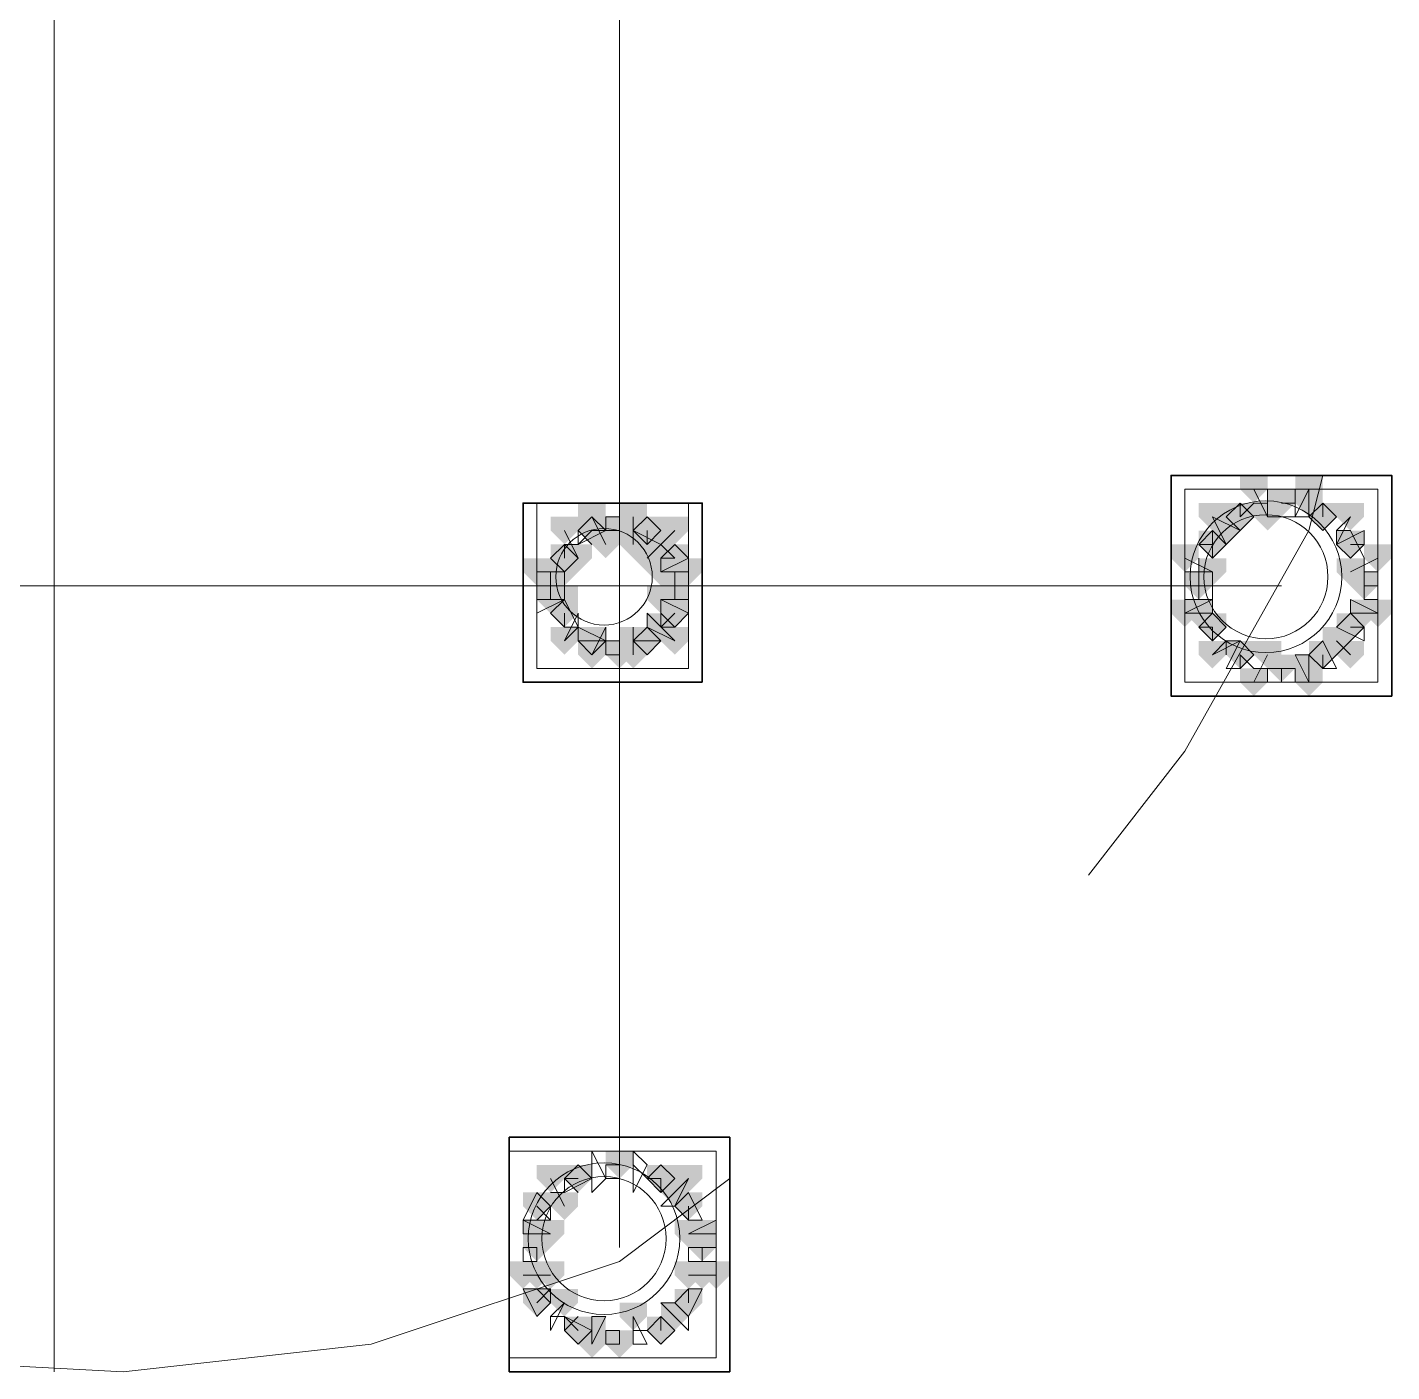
# Model space of a CAD drawing. Header units: millimetres. Extents: x 2315 to 4619, y 1334 to 1897.
# Drawn here: x 3681.92 to 3687.97, y 1535.71 to 1541.67 of the extents above; entities that cross this region are included whole.
import ezdxf

# ---------------------------------------------------------------- set-up
doc = ezdxf.new("R2010")
doc.units = ezdxf.units.MM
for name, color, linetype, true_color in [('PDF_10', 7, 'Continuous', 0x00b85c), ('PDF_AXIS', 7, 'Continuous', 0x00b85c), ('PDF_柱构件', 7, 'Continuous', 0x00b85c), ('PDF_转运站初步方案', 7, 'Continuous', 0x00b85c)]:
    doc.layers.add(name, color=color, linetype=linetype, true_color=true_color)
doc.layers.add('PDF_中心线层', color=1, linetype='Continuous')
doc.layers.add('PDF_粗实线层', color=7, linetype='Continuous')

msp = doc.modelspace()

# ---------------------------------------------------------------- hatches: boundary and pattern name
at = {"layer": 'PDF_10', "transparency": 33554559}
for points in [[(3687.477, 1539.6195), (3687.4159, 1539.6195), (3687.4159, 1539.5584), (3687.477, 1539.4974), (3687.5381, 1539.5584), (3687.5381, 1539.6195)], [(3687.477, 1539.6195), (3687.4159, 1539.6195), (3687.4159, 1539.5584), (3687.477, 1539.4974), (3687.5381, 1539.5584), (3687.5381, 1539.6195)], [(3687.477, 1539.6195), (3687.4159, 1539.6195), (3687.4159, 1539.5584), (3687.477, 1539.4974), (3687.5381, 1539.5584), (3687.5381, 1539.6195)], [(3687.2937, 1539.5584), (3687.2327, 1539.5584), (3687.2327, 1539.4974), (3687.2937, 1539.4363), (3687.3548, 1539.4974), (3687.3548, 1539.5584)], [(3687.2937, 1539.5584), (3687.2327, 1539.5584), (3687.2327, 1539.4974), (3687.2937, 1539.4363), (3687.3548, 1539.4974), (3687.3548, 1539.5584)], [(3687.6602, 1539.5584), (3687.5991, 1539.5584), (3687.5991, 1539.4974), (3687.6602, 1539.4363), (3687.7213, 1539.4974), (3687.7213, 1539.5584)], [(3687.6602, 1539.5584), (3687.5991, 1539.5584), (3687.5991, 1539.4974), (3687.6602, 1539.4363), (3687.7213, 1539.4974), (3687.7213, 1539.5584)], [(3684.4229, 1539.4974), (3684.3618, 1539.4974), (3684.3618, 1539.4363), (3684.4229, 1539.3752), (3684.484, 1539.4363), (3684.484, 1539.4974)], [(3684.4229, 1539.4974), (3684.3618, 1539.4974), (3684.3618, 1539.4363), (3684.4229, 1539.3752), (3684.484, 1539.4363), (3684.484, 1539.4974)], [(3684.5451, 1539.4974), (3684.484, 1539.4974), (3684.484, 1539.4363), (3684.5451, 1539.3752), (3684.6062, 1539.4363), (3684.6062, 1539.4974)], [(3684.5451, 1539.4974), (3684.484, 1539.4974), (3684.484, 1539.4363), (3684.5451, 1539.3752), (3684.6062, 1539.4363), (3684.6062, 1539.4974)], [(3684.6672, 1539.4974), (3684.6062, 1539.4974), (3684.6062, 1539.4363), (3684.6672, 1539.3752), (3684.7283, 1539.4363), (3684.7283, 1539.4974)], [(3684.6672, 1539.4974), (3684.6062, 1539.4974), (3684.6062, 1539.4363), (3684.6672, 1539.3752), (3684.7283, 1539.4363), (3684.7283, 1539.4974)], [(3687.1716, 1539.4363), (3687.1105, 1539.4363), (3687.1105, 1539.3752), (3687.1716, 1539.3141), (3687.2327, 1539.3752), (3687.2327, 1539.4363)], [(3687.1716, 1539.4363), (3687.1105, 1539.4363), (3687.1105, 1539.3752), (3687.1716, 1539.3141), (3687.2327, 1539.3752), (3687.2327, 1539.4363)], [(3687.7824, 1539.4363), (3687.7213, 1539.4363), (3687.7213, 1539.3752), (3687.7824, 1539.3141), (3687.8435, 1539.3752), (3687.8435, 1539.4363)], [(3687.7824, 1539.4363), (3687.7213, 1539.4363), (3687.7213, 1539.3752), (3687.7824, 1539.3141), (3687.8435, 1539.3752), (3687.8435, 1539.4363)], [(3684.3008, 1539.3752), (3684.2397, 1539.3752), (3684.2397, 1539.3141), (3684.3008, 1539.253), (3684.3618, 1539.3141), (3684.3618, 1539.3752)], [(3684.3008, 1539.3752), (3684.2397, 1539.3752), (3684.2397, 1539.3141), (3684.3008, 1539.253), (3684.3618, 1539.3141), (3684.3618, 1539.3752)], [(3684.3008, 1539.3752), (3684.2397, 1539.3752), (3684.2397, 1539.3141), (3684.3008, 1539.253), (3684.3618, 1539.3141), (3684.3618, 1539.3752)], [(3684.7894, 1539.3752), (3684.7283, 1539.3752), (3684.7283, 1539.3141), (3684.7894, 1539.253), (3684.8505, 1539.3141), (3684.8505, 1539.3752)], [(3684.7894, 1539.3752), (3684.7283, 1539.3752), (3684.7283, 1539.3141), (3684.7894, 1539.253), (3684.8505, 1539.3141), (3684.8505, 1539.3752)], [(3684.2397, 1539.253), (3684.1786, 1539.253), (3684.1786, 1539.192), (3684.2397, 1539.1309), (3684.3008, 1539.192), (3684.3008, 1539.253)], [(3684.2397, 1539.253), (3684.1786, 1539.253), (3684.1786, 1539.192), (3684.2397, 1539.1309), (3684.3008, 1539.192), (3684.3008, 1539.253)], [(3684.7894, 1539.253), (3684.7283, 1539.253), (3684.7283, 1539.192), (3684.7894, 1539.1309), (3684.8505, 1539.192), (3684.8505, 1539.253)], [(3684.7894, 1539.253), (3684.7283, 1539.253), (3684.7283, 1539.192), (3684.7894, 1539.1309), (3684.8505, 1539.192), (3684.8505, 1539.253)], [(3687.1105, 1539.253), (3687.0494, 1539.253), (3687.0494, 1539.192), (3687.1105, 1539.1309), (3687.1716, 1539.192), (3687.1716, 1539.253)], [(3687.1105, 1539.253), (3687.0494, 1539.253), (3687.0494, 1539.192), (3687.1105, 1539.1309), (3687.1716, 1539.192), (3687.1716, 1539.253)], [(3687.1105, 1539.253), (3687.0494, 1539.253), (3687.0494, 1539.192), (3687.1105, 1539.1309), (3687.1716, 1539.192), (3687.1716, 1539.253)], [(3687.8435, 1539.253), (3687.7824, 1539.253), (3687.7824, 1539.192), (3687.8435, 1539.1309), (3687.9045, 1539.192), (3687.9045, 1539.253)], [(3687.8435, 1539.253), (3687.7824, 1539.253), (3687.7824, 1539.192), (3687.8435, 1539.1309), (3687.9045, 1539.192), (3687.9045, 1539.253)], [(3684.3008, 1539.1309), (3684.2397, 1539.1309), (3684.2397, 1539.0698), (3684.3008, 1539.0087), (3684.3618, 1539.0698), (3684.3618, 1539.1309)], [(3684.3008, 1539.1309), (3684.2397, 1539.1309), (3684.2397, 1539.0698), (3684.3008, 1539.0087), (3684.3618, 1539.0698), (3684.3618, 1539.1309)], [(3684.7894, 1539.1309), (3684.7283, 1539.1309), (3684.7283, 1539.0698), (3684.7894, 1539.0087), (3684.8505, 1539.0698), (3684.8505, 1539.1309)], [(3684.7894, 1539.1309), (3684.7283, 1539.1309), (3684.7283, 1539.0698), (3684.7894, 1539.0087), (3684.8505, 1539.0698), (3684.8505, 1539.1309)], [(3687.1716, 1539.0698), (3687.1105, 1539.0698), (3687.1105, 1539.0087), (3687.1716, 1538.9476), (3687.2327, 1539.0087), (3687.2327, 1539.0698)], [(3687.1716, 1539.0698), (3687.1105, 1539.0698), (3687.1105, 1539.0087), (3687.1716, 1538.9476), (3687.2327, 1539.0087), (3687.2327, 1539.0698)], [(3687.7824, 1539.0698), (3687.7213, 1539.0698), (3687.7213, 1539.0087), (3687.7824, 1538.9476), (3687.8435, 1539.0087), (3687.8435, 1539.0698)], [(3687.7824, 1539.0698), (3687.7213, 1539.0698), (3687.7213, 1539.0087), (3687.7824, 1538.9476), (3687.8435, 1539.0087), (3687.8435, 1539.0698)], [(3684.4229, 1539.0087), (3684.3618, 1539.0087), (3684.3618, 1538.9476), (3684.4229, 1538.8866), (3684.484, 1538.9476), (3684.484, 1539.0087)], [(3684.4229, 1539.0087), (3684.3618, 1539.0087), (3684.3618, 1538.9476), (3684.4229, 1538.8866), (3684.484, 1538.9476), (3684.484, 1539.0087)], [(3684.6672, 1539.0087), (3684.6062, 1539.0087), (3684.6062, 1538.9476), (3684.6672, 1538.8866), (3684.7283, 1538.9476), (3684.7283, 1539.0087)], [(3684.6672, 1539.0087), (3684.6062, 1539.0087), (3684.6062, 1538.9476), (3684.6672, 1538.8866), (3684.7283, 1538.9476), (3684.7283, 1539.0087)], [(3684.6672, 1539.0087), (3684.6062, 1539.0087), (3684.6062, 1538.9476), (3684.6672, 1538.8866), (3684.7283, 1538.9476), (3684.7283, 1539.0087)], [(3684.5451, 1538.9476), (3684.484, 1538.9476), (3684.484, 1538.8866), (3684.5451, 1538.8255), (3684.6062, 1538.8866), (3684.6062, 1538.9476)], [(3684.5451, 1538.9476), (3684.484, 1538.9476), (3684.484, 1538.8866), (3684.5451, 1538.8255), (3684.6062, 1538.8866), (3684.6062, 1538.9476)], [(3687.2937, 1538.9476), (3687.2327, 1538.9476), (3687.2327, 1538.8866), (3687.2937, 1538.8255), (3687.3548, 1538.8866), (3687.3548, 1538.9476)], [(3687.2937, 1538.9476), (3687.2327, 1538.9476), (3687.2327, 1538.8866), (3687.2937, 1538.8255), (3687.3548, 1538.8866), (3687.3548, 1538.9476)], [(3687.6602, 1538.9476), (3687.5991, 1538.9476), (3687.5991, 1538.8866), (3687.6602, 1538.8255), (3687.7213, 1538.8866), (3687.7213, 1538.9476)], [(3687.6602, 1538.9476), (3687.5991, 1538.9476), (3687.5991, 1538.8866), (3687.6602, 1538.8255), (3687.7213, 1538.8866), (3687.7213, 1538.9476)], [(3687.477, 1538.8866), (3687.4159, 1538.8866), (3687.4159, 1538.8255), (3687.477, 1538.7644), (3687.5381, 1538.8255), (3687.5381, 1538.8866)], [(3687.477, 1538.8866), (3687.4159, 1538.8866), (3687.4159, 1538.8255), (3687.477, 1538.7644), (3687.5381, 1538.8255), (3687.5381, 1538.8866)], [(3684.5451, 1536.6876), (3684.484, 1536.6876), (3684.484, 1536.6265), (3684.5451, 1536.5655), (3684.6062, 1536.6265), (3684.6062, 1536.6876)], [(3684.5451, 1536.6876), (3684.484, 1536.6876), (3684.484, 1536.6265), (3684.5451, 1536.5655), (3684.6062, 1536.6265), (3684.6062, 1536.6876)], [(3684.3618, 1536.6265), (3684.3008, 1536.6265), (3684.3008, 1536.5655), (3684.3618, 1536.5044), (3684.4229, 1536.5655), (3684.4229, 1536.6265)], [(3684.3618, 1536.6265), (3684.3008, 1536.6265), (3684.3008, 1536.5655), (3684.3618, 1536.5044), (3684.4229, 1536.5655), (3684.4229, 1536.6265)], [(3684.7283, 1536.6265), (3684.6672, 1536.6265), (3684.6672, 1536.5655), (3684.7283, 1536.5044), (3684.7894, 1536.5655), (3684.7894, 1536.6265)], [(3684.7283, 1536.6265), (3684.6672, 1536.6265), (3684.6672, 1536.5655), (3684.7283, 1536.5044), (3684.7894, 1536.5655), (3684.7894, 1536.6265)], [(3684.1786, 1536.5044), (3684.1175, 1536.5044), (3684.1175, 1536.4433), (3684.1786, 1536.3822), (3684.2397, 1536.4433), (3684.2397, 1536.5044)], [(3684.1786, 1536.5044), (3684.1175, 1536.5044), (3684.1175, 1536.4433), (3684.1786, 1536.3822), (3684.2397, 1536.4433), (3684.2397, 1536.5044)], [(3684.8505, 1536.5044), (3684.7894, 1536.5044), (3684.7894, 1536.4433), (3684.8505, 1536.3822), (3684.9116, 1536.4433), (3684.9116, 1536.5044)], [(3684.8505, 1536.5044), (3684.7894, 1536.5044), (3684.7894, 1536.4433), (3684.8505, 1536.3822), (3684.9116, 1536.4433), (3684.9116, 1536.5044)], [(3684.1786, 1536.3211), (3684.1175, 1536.3211), (3684.1175, 1536.2601), (3684.1786, 1536.199), (3684.2397, 1536.2601), (3684.2397, 1536.3211)], [(3684.1786, 1536.3211), (3684.1175, 1536.3211), (3684.1175, 1536.2601), (3684.1786, 1536.199), (3684.2397, 1536.2601), (3684.2397, 1536.3211)], [(3684.9116, 1536.3211), (3684.8505, 1536.3211), (3684.8505, 1536.2601), (3684.9116, 1536.199), (3684.9727, 1536.2601), (3684.9727, 1536.3211)], [(3684.9116, 1536.3211), (3684.8505, 1536.3211), (3684.8505, 1536.2601), (3684.9116, 1536.199), (3684.9727, 1536.2601), (3684.9727, 1536.3211)], [(3684.1786, 1536.0768), (3684.1175, 1536.0768), (3684.1175, 1536.0157), (3684.1786, 1535.9547), (3684.2397, 1536.0157), (3684.2397, 1536.0768)], [(3684.1786, 1536.0768), (3684.1175, 1536.0768), (3684.1175, 1536.0157), (3684.1786, 1535.9547), (3684.2397, 1536.0157), (3684.2397, 1536.0768)], [(3684.8505, 1536.0768), (3684.7894, 1536.0768), (3684.7894, 1536.0157), (3684.8505, 1535.9547), (3684.9116, 1536.0157), (3684.9116, 1536.0768)], [(3684.8505, 1536.0768), (3684.7894, 1536.0768), (3684.7894, 1536.0157), (3684.8505, 1535.9547), (3684.9116, 1536.0157), (3684.9116, 1536.0768)], [(3684.3618, 1535.9547), (3684.3008, 1535.9547), (3684.3008, 1535.8936), (3684.3618, 1535.8325), (3684.4229, 1535.8936), (3684.4229, 1535.9547)], [(3684.3618, 1535.9547), (3684.3008, 1535.9547), (3684.3008, 1535.8936), (3684.3618, 1535.8325), (3684.4229, 1535.8936), (3684.4229, 1535.9547)], [(3684.7283, 1535.9547), (3684.6672, 1535.9547), (3684.6672, 1535.8936), (3684.7283, 1535.8325), (3684.7894, 1535.8936), (3684.7894, 1535.9547)], [(3684.7283, 1535.9547), (3684.6672, 1535.9547), (3684.6672, 1535.8936), (3684.7283, 1535.8325), (3684.7894, 1535.8936), (3684.7894, 1535.9547)], [(3684.5451, 1535.8936), (3684.484, 1535.8936), (3684.484, 1535.8325), (3684.5451, 1535.7714), (3684.6062, 1535.8325), (3684.6062, 1535.8936)], [(3684.5451, 1535.8936), (3684.484, 1535.8936), (3684.484, 1535.8325), (3684.5451, 1535.7714), (3684.6062, 1535.8325), (3684.6062, 1535.8936)]]:
    msp.add_hatch(color=256, dxfattribs=at).paths.add_polyline_path(points)
at = {"layer": 'PDF_柱构件', "transparency": 33554559}
for points in [[(3687.3548, 1539.6806), (3687.2937, 1539.6806), (3687.2937, 1539.6195), (3687.3548, 1539.5584), (3687.4159, 1539.6195), (3687.4159, 1539.6806)], [(3687.5991, 1539.6806), (3687.5381, 1539.6806), (3687.5381, 1539.6195), (3687.5991, 1539.5584), (3687.6602, 1539.6195), (3687.6602, 1539.6806)], [(3687.5991, 1539.6195), (3687.5381, 1539.6195), (3687.5381, 1539.5584), (3687.5991, 1539.4974), (3687.6602, 1539.5584), (3687.6602, 1539.6195)], [(3684.4229, 1539.5584), (3684.3618, 1539.5584), (3684.3618, 1539.4974), (3684.4229, 1539.4363), (3684.484, 1539.4974), (3684.484, 1539.5584)], [(3684.6062, 1539.5584), (3684.5451, 1539.5584), (3684.5451, 1539.4974), (3684.6062, 1539.4363), (3684.6672, 1539.4974), (3684.6672, 1539.5584)], [(3687.1716, 1539.5584), (3687.1105, 1539.5584), (3687.1105, 1539.4974), (3687.1716, 1539.4363), (3687.2327, 1539.4974), (3687.2327, 1539.5584)], [(3687.4159, 1539.5584), (3687.3548, 1539.5584), (3687.3548, 1539.4974), (3687.4159, 1539.4363), (3687.477, 1539.4974), (3687.477, 1539.5584)], [(3687.7824, 1539.5584), (3687.7213, 1539.5584), (3687.7213, 1539.4974), (3687.7824, 1539.4363), (3687.8435, 1539.4974), (3687.8435, 1539.5584)], [(3684.3008, 1539.4974), (3684.2397, 1539.4974), (3684.2397, 1539.4363), (3684.3008, 1539.3752), (3684.3618, 1539.4363), (3684.3618, 1539.4974)], [(3684.6062, 1539.4974), (3684.5451, 1539.4974), (3684.5451, 1539.4363), (3684.6062, 1539.3752), (3684.6672, 1539.4363), (3684.6672, 1539.4974)], [(3684.7894, 1539.4974), (3684.7283, 1539.4974), (3684.7283, 1539.4363), (3684.7894, 1539.3752), (3684.8505, 1539.4363), (3684.8505, 1539.4974)], [(3687.2327, 1539.4974), (3687.1716, 1539.4974), (3687.1716, 1539.4363), (3687.2327, 1539.3752), (3687.2937, 1539.4363), (3687.2937, 1539.4974)], [(3684.484, 1539.4363), (3684.4229, 1539.4363), (3684.4229, 1539.3752), (3684.484, 1539.3141), (3684.5451, 1539.3752), (3684.5451, 1539.4363)], [(3684.6062, 1539.4363), (3684.5451, 1539.4363), (3684.5451, 1539.3752), (3684.6062, 1539.3141), (3684.6672, 1539.3752), (3684.6672, 1539.4363)], [(3684.7283, 1539.4363), (3684.6672, 1539.4363), (3684.6672, 1539.3752), (3684.7283, 1539.3141), (3684.7894, 1539.3752), (3684.7894, 1539.4363)], [(3684.3618, 1539.3752), (3684.3008, 1539.3752), (3684.3008, 1539.3141), (3684.3618, 1539.253), (3684.4229, 1539.3141), (3684.4229, 1539.3752)], [(3684.6672, 1539.3752), (3684.6062, 1539.3752), (3684.6062, 1539.3141), (3684.6672, 1539.253), (3684.7283, 1539.3141), (3684.7283, 1539.3752)], [(3687.0494, 1539.3752), (3686.9883, 1539.3752), (3686.9883, 1539.3141), (3687.0494, 1539.253), (3687.1105, 1539.3141), (3687.1105, 1539.3752)], [(3687.9045, 1539.3752), (3687.8435, 1539.3752), (3687.8435, 1539.3141), (3687.9045, 1539.253), (3687.9656, 1539.3141), (3687.9656, 1539.3752)], [(3684.1786, 1539.3141), (3684.1175, 1539.3141), (3684.1175, 1539.253), (3684.1786, 1539.192), (3684.2397, 1539.253), (3684.2397, 1539.3141)], [(3684.2397, 1539.3141), (3684.1786, 1539.3141), (3684.1786, 1539.253), (3684.2397, 1539.192), (3684.3008, 1539.253), (3684.3008, 1539.3141)], [(3684.3008, 1539.3141), (3684.2397, 1539.3141), (3684.2397, 1539.253), (3684.3008, 1539.192), (3684.3618, 1539.253), (3684.3618, 1539.3141)], [(3684.7283, 1539.3141), (3684.6672, 1539.3141), (3684.6672, 1539.253), (3684.7283, 1539.192), (3684.7894, 1539.253), (3684.7894, 1539.3141)], [(3684.7894, 1539.3141), (3684.7283, 1539.3141), (3684.7283, 1539.253), (3684.7894, 1539.192), (3684.8505, 1539.253), (3684.8505, 1539.3141)], [(3684.8505, 1539.3141), (3684.7894, 1539.3141), (3684.7894, 1539.253), (3684.8505, 1539.192), (3684.9116, 1539.253), (3684.9116, 1539.3141)], [(3687.1716, 1539.3141), (3687.1105, 1539.3141), (3687.1105, 1539.253), (3687.1716, 1539.192), (3687.2327, 1539.253), (3687.2327, 1539.3141)], [(3687.7824, 1539.3141), (3687.7213, 1539.3141), (3687.7213, 1539.253), (3687.7824, 1539.192), (3687.8435, 1539.253), (3687.8435, 1539.3141)], [(3684.2397, 1539.192), (3684.1786, 1539.192), (3684.1786, 1539.1309), (3684.2397, 1539.0698), (3684.3008, 1539.1309), (3684.3008, 1539.192)], [(3684.3008, 1539.192), (3684.2397, 1539.192), (3684.2397, 1539.1309), (3684.3008, 1539.0698), (3684.3618, 1539.1309), (3684.3618, 1539.192)], [(3684.7283, 1539.192), (3684.6672, 1539.192), (3684.6672, 1539.1309), (3684.7283, 1539.0698), (3684.7894, 1539.1309), (3684.7894, 1539.192)], [(3684.7894, 1539.192), (3684.7283, 1539.192), (3684.7283, 1539.1309), (3684.7894, 1539.0698), (3684.8505, 1539.1309), (3684.8505, 1539.192)], [(3687.0494, 1539.1309), (3686.9883, 1539.1309), (3686.9883, 1539.0698), (3687.0494, 1539.0087), (3687.1105, 1539.0698), (3687.1105, 1539.1309)], [(3687.1105, 1539.1309), (3687.0494, 1539.1309), (3687.0494, 1539.0698), (3687.1105, 1539.0087), (3687.1716, 1539.0698), (3687.1716, 1539.1309)], [(3687.8435, 1539.1309), (3687.7824, 1539.1309), (3687.7824, 1539.0698), (3687.8435, 1539.0087), (3687.9045, 1539.0698), (3687.9045, 1539.1309)], [(3687.9045, 1539.1309), (3687.8435, 1539.1309), (3687.8435, 1539.0698), (3687.9045, 1539.0087), (3687.9656, 1539.0698), (3687.9656, 1539.1309)], [(3684.7283, 1539.0698), (3684.6672, 1539.0698), (3684.6672, 1539.0087), (3684.7283, 1538.9476), (3684.7894, 1539.0087), (3684.7894, 1539.0698)], [(3684.3008, 1539.0087), (3684.2397, 1539.0087), (3684.2397, 1538.9476), (3684.3008, 1538.8866), (3684.3618, 1538.9476), (3684.3618, 1539.0087)], [(3684.6062, 1539.0087), (3684.5451, 1539.0087), (3684.5451, 1538.9476), (3684.6062, 1538.8866), (3684.6672, 1538.9476), (3684.6672, 1539.0087)], [(3684.7894, 1539.0087), (3684.7283, 1539.0087), (3684.7283, 1538.9476), (3684.7894, 1538.8866), (3684.8505, 1538.9476), (3684.8505, 1539.0087)], [(3687.7213, 1539.0087), (3687.6602, 1539.0087), (3687.6602, 1538.9476), (3687.7213, 1538.8866), (3687.7824, 1538.9476), (3687.7824, 1539.0087)], [(3684.4229, 1538.9476), (3684.3618, 1538.9476), (3684.3618, 1538.8866), (3684.4229, 1538.8255), (3684.484, 1538.8866), (3684.484, 1538.9476)], [(3684.6062, 1538.9476), (3684.5451, 1538.9476), (3684.5451, 1538.8866), (3684.6062, 1538.8255), (3684.6672, 1538.8866), (3684.6672, 1538.9476)], [(3687.1716, 1538.9476), (3687.1105, 1538.9476), (3687.1105, 1538.8866), (3687.1716, 1538.8255), (3687.2327, 1538.8866), (3687.2327, 1538.9476)], [(3687.4159, 1538.9476), (3687.3548, 1538.9476), (3687.3548, 1538.8866), (3687.4159, 1538.8255), (3687.477, 1538.8866), (3687.477, 1538.9476)], [(3687.7824, 1538.9476), (3687.7213, 1538.9476), (3687.7213, 1538.8866), (3687.7824, 1538.8255), (3687.8435, 1538.8866), (3687.8435, 1538.9476)], [(3687.5991, 1538.8866), (3687.5381, 1538.8866), (3687.5381, 1538.8255), (3687.5991, 1538.7644), (3687.6602, 1538.8255), (3687.6602, 1538.8866)], [(3687.3548, 1538.8255), (3687.2937, 1538.8255), (3687.2937, 1538.7644), (3687.3548, 1538.7033), (3687.4159, 1538.7644), (3687.4159, 1538.8255)], [(3687.5991, 1538.8255), (3687.5381, 1538.8255), (3687.5381, 1538.7644), (3687.5991, 1538.7033), (3687.6602, 1538.7644), (3687.6602, 1538.8255)], [(3684.2397, 1536.6265), (3684.1786, 1536.6265), (3684.1786, 1536.5655), (3684.2397, 1536.5044), (3684.3008, 1536.5655), (3684.3008, 1536.6265)], [(3684.8505, 1536.6265), (3684.7894, 1536.6265), (3684.7894, 1536.5655), (3684.8505, 1536.5044), (3684.9116, 1536.5655), (3684.9116, 1536.6265)], [(3684.7894, 1536.5655), (3684.7283, 1536.5655), (3684.7283, 1536.5044), (3684.7894, 1536.4433), (3684.8505, 1536.5044), (3684.8505, 1536.5655)], [(3684.3008, 1536.5044), (3684.2397, 1536.5044), (3684.2397, 1536.4433), (3684.3008, 1536.3822), (3684.3618, 1536.4433), (3684.3618, 1536.5044)], [(3684.1786, 1536.3822), (3684.1175, 1536.3822), (3684.1175, 1536.3211), (3684.1786, 1536.2601), (3684.2397, 1536.3211), (3684.2397, 1536.3822)], [(3684.2397, 1536.3822), (3684.1786, 1536.3822), (3684.1786, 1536.3211), (3684.2397, 1536.2601), (3684.3008, 1536.3211), (3684.3008, 1536.3822)], [(3684.8505, 1536.3822), (3684.7894, 1536.3822), (3684.7894, 1536.3211), (3684.8505, 1536.2601), (3684.9116, 1536.3211), (3684.9116, 1536.3822)], [(3684.9116, 1536.3822), (3684.8505, 1536.3822), (3684.8505, 1536.3211), (3684.9116, 1536.2601), (3684.9727, 1536.3211), (3684.9727, 1536.3822)], [(3684.1175, 1536.199), (3684.0564, 1536.199), (3684.0564, 1536.1379), (3684.1175, 1536.0768), (3684.1786, 1536.1379), (3684.1786, 1536.199)], [(3684.1786, 1536.199), (3684.1175, 1536.199), (3684.1175, 1536.1379), (3684.1786, 1536.0768), (3684.2397, 1536.1379), (3684.2397, 1536.199)], [(3684.2397, 1536.199), (3684.1786, 1536.199), (3684.1786, 1536.1379), (3684.2397, 1536.0768), (3684.3008, 1536.1379), (3684.3008, 1536.199)], [(3684.8505, 1536.199), (3684.7894, 1536.199), (3684.7894, 1536.1379), (3684.8505, 1536.0768), (3684.9116, 1536.1379), (3684.9116, 1536.199)], [(3684.9116, 1536.199), (3684.8505, 1536.199), (3684.8505, 1536.1379), (3684.9116, 1536.0768), (3684.9727, 1536.1379), (3684.9727, 1536.199)], [(3684.9727, 1536.199), (3684.9116, 1536.199), (3684.9116, 1536.1379), (3684.9727, 1536.0768), (3685.0337, 1536.1379), (3685.0337, 1536.199)], [(3684.3008, 1536.0768), (3684.2397, 1536.0768), (3684.2397, 1536.0157), (3684.3008, 1535.9547), (3684.3618, 1536.0157), (3684.3618, 1536.0768)], [(3684.6062, 1536.0157), (3684.5451, 1536.0157), (3684.5451, 1535.9547), (3684.6062, 1535.8936), (3684.6672, 1535.9547), (3684.6672, 1536.0157)], [(3684.7894, 1536.0157), (3684.7283, 1536.0157), (3684.7283, 1535.9547), (3684.7894, 1535.8936), (3684.8505, 1535.9547), (3684.8505, 1536.0157)], [(3684.4229, 1535.9547), (3684.3618, 1535.9547), (3684.3618, 1535.8936), (3684.4229, 1535.8325), (3684.484, 1535.8936), (3684.484, 1535.9547)], [(3684.4229, 1535.8936), (3684.3618, 1535.8936), (3684.3618, 1535.8325), (3684.4229, 1535.7714), (3684.484, 1535.8325), (3684.484, 1535.8936)]]:
    msp.add_hatch(color=256, dxfattribs=at).paths.add_polyline_path(points)
at = {"layer": 'PDF_转运站初步方案', "transparency": 33554559}
for points in [[(3687.477, 1539.6195), (3687.4159, 1539.6195), (3687.4159, 1539.5584), (3687.477, 1539.4974), (3687.5381, 1539.5584), (3687.5381, 1539.6195)], [(3687.477, 1539.6195), (3687.4159, 1539.6195), (3687.4159, 1539.5584), (3687.477, 1539.4974), (3687.5381, 1539.5584), (3687.5381, 1539.6195)], [(3687.2937, 1539.5584), (3687.2327, 1539.5584), (3687.2327, 1539.4974), (3687.2937, 1539.4363), (3687.3548, 1539.4974), (3687.3548, 1539.5584)], [(3687.2937, 1539.5584), (3687.2327, 1539.5584), (3687.2327, 1539.4974), (3687.2937, 1539.4363), (3687.3548, 1539.4974), (3687.3548, 1539.5584)], [(3687.6602, 1539.5584), (3687.5991, 1539.5584), (3687.5991, 1539.4974), (3687.6602, 1539.4363), (3687.7213, 1539.4974), (3687.7213, 1539.5584)], [(3687.6602, 1539.5584), (3687.5991, 1539.5584), (3687.5991, 1539.4974), (3687.6602, 1539.4363), (3687.7213, 1539.4974), (3687.7213, 1539.5584)], [(3684.4229, 1539.4974), (3684.3618, 1539.4974), (3684.3618, 1539.4363), (3684.4229, 1539.3752), (3684.484, 1539.4363), (3684.484, 1539.4974)], [(3684.4229, 1539.4974), (3684.3618, 1539.4974), (3684.3618, 1539.4363), (3684.4229, 1539.3752), (3684.484, 1539.4363), (3684.484, 1539.4974)], [(3684.5451, 1539.4974), (3684.484, 1539.4974), (3684.484, 1539.4363), (3684.5451, 1539.3752), (3684.6062, 1539.4363), (3684.6062, 1539.4974)], [(3684.5451, 1539.4974), (3684.484, 1539.4974), (3684.484, 1539.4363), (3684.5451, 1539.3752), (3684.6062, 1539.4363), (3684.6062, 1539.4974)], [(3684.6672, 1539.4974), (3684.6062, 1539.4974), (3684.6062, 1539.4363), (3684.6672, 1539.3752), (3684.7283, 1539.4363), (3684.7283, 1539.4974)], [(3684.6672, 1539.4974), (3684.6062, 1539.4974), (3684.6062, 1539.4363), (3684.6672, 1539.3752), (3684.7283, 1539.4363), (3684.7283, 1539.4974)], [(3687.1716, 1539.4363), (3687.1105, 1539.4363), (3687.1105, 1539.3752), (3687.1716, 1539.3141), (3687.2327, 1539.3752), (3687.2327, 1539.4363)], [(3687.1716, 1539.4363), (3687.1105, 1539.4363), (3687.1105, 1539.3752), (3687.1716, 1539.3141), (3687.2327, 1539.3752), (3687.2327, 1539.4363)], [(3687.7824, 1539.4363), (3687.7213, 1539.4363), (3687.7213, 1539.3752), (3687.7824, 1539.3141), (3687.8435, 1539.3752), (3687.8435, 1539.4363)], [(3687.7824, 1539.4363), (3687.7213, 1539.4363), (3687.7213, 1539.3752), (3687.7824, 1539.3141), (3687.8435, 1539.3752), (3687.8435, 1539.4363)], [(3684.3008, 1539.3752), (3684.2397, 1539.3752), (3684.2397, 1539.3141), (3684.3008, 1539.253), (3684.3618, 1539.3141), (3684.3618, 1539.3752)], [(3684.3008, 1539.3752), (3684.2397, 1539.3752), (3684.2397, 1539.3141), (3684.3008, 1539.253), (3684.3618, 1539.3141), (3684.3618, 1539.3752)], [(3684.7894, 1539.3752), (3684.7283, 1539.3752), (3684.7283, 1539.3141), (3684.7894, 1539.253), (3684.8505, 1539.3141), (3684.8505, 1539.3752)], [(3684.7894, 1539.3752), (3684.7283, 1539.3752), (3684.7283, 1539.3141), (3684.7894, 1539.253), (3684.8505, 1539.3141), (3684.8505, 1539.3752)], [(3684.2397, 1539.253), (3684.1786, 1539.253), (3684.1786, 1539.192), (3684.2397, 1539.1309), (3684.3008, 1539.192), (3684.3008, 1539.253)], [(3684.2397, 1539.253), (3684.1786, 1539.253), (3684.1786, 1539.192), (3684.2397, 1539.1309), (3684.3008, 1539.192), (3684.3008, 1539.253)], [(3684.7894, 1539.253), (3684.7283, 1539.253), (3684.7283, 1539.192), (3684.7894, 1539.1309), (3684.8505, 1539.192), (3684.8505, 1539.253)], [(3684.7894, 1539.253), (3684.7283, 1539.253), (3684.7283, 1539.192), (3684.7894, 1539.1309), (3684.8505, 1539.192), (3684.8505, 1539.253)], [(3687.1105, 1539.253), (3687.0494, 1539.253), (3687.0494, 1539.192), (3687.1105, 1539.1309), (3687.1716, 1539.192), (3687.1716, 1539.253)], [(3687.1105, 1539.253), (3687.0494, 1539.253), (3687.0494, 1539.192), (3687.1105, 1539.1309), (3687.1716, 1539.192), (3687.1716, 1539.253)], [(3687.8435, 1539.253), (3687.7824, 1539.253), (3687.7824, 1539.192), (3687.8435, 1539.1309), (3687.9045, 1539.192), (3687.9045, 1539.253)], [(3687.8435, 1539.253), (3687.7824, 1539.253), (3687.7824, 1539.192), (3687.8435, 1539.1309), (3687.9045, 1539.192), (3687.9045, 1539.253)], [(3684.3008, 1539.1309), (3684.2397, 1539.1309), (3684.2397, 1539.0698), (3684.3008, 1539.0087), (3684.3618, 1539.0698), (3684.3618, 1539.1309)], [(3684.3008, 1539.1309), (3684.2397, 1539.1309), (3684.2397, 1539.0698), (3684.3008, 1539.0087), (3684.3618, 1539.0698), (3684.3618, 1539.1309)], [(3684.7894, 1539.1309), (3684.7283, 1539.1309), (3684.7283, 1539.0698), (3684.7894, 1539.0087), (3684.8505, 1539.0698), (3684.8505, 1539.1309)], [(3684.7894, 1539.1309), (3684.7283, 1539.1309), (3684.7283, 1539.0698), (3684.7894, 1539.0087), (3684.8505, 1539.0698), (3684.8505, 1539.1309)], [(3687.1716, 1539.0698), (3687.1105, 1539.0698), (3687.1105, 1539.0087), (3687.1716, 1538.9476), (3687.2327, 1539.0087), (3687.2327, 1539.0698)], [(3687.1716, 1539.0698), (3687.1105, 1539.0698), (3687.1105, 1539.0087), (3687.1716, 1538.9476), (3687.2327, 1539.0087), (3687.2327, 1539.0698)], [(3687.7824, 1539.0698), (3687.7213, 1539.0698), (3687.7213, 1539.0087), (3687.7824, 1538.9476), (3687.8435, 1539.0087), (3687.8435, 1539.0698)], [(3687.7824, 1539.0698), (3687.7213, 1539.0698), (3687.7213, 1539.0087), (3687.7824, 1538.9476), (3687.8435, 1539.0087), (3687.8435, 1539.0698)], [(3684.4229, 1539.0087), (3684.3618, 1539.0087), (3684.3618, 1538.9476), (3684.4229, 1538.8866), (3684.484, 1538.9476), (3684.484, 1539.0087)], [(3684.4229, 1539.0087), (3684.3618, 1539.0087), (3684.3618, 1538.9476), (3684.4229, 1538.8866), (3684.484, 1538.9476), (3684.484, 1539.0087)], [(3684.6672, 1539.0087), (3684.6062, 1539.0087), (3684.6062, 1538.9476), (3684.6672, 1538.8866), (3684.7283, 1538.9476), (3684.7283, 1539.0087)], [(3684.6672, 1539.0087), (3684.6062, 1539.0087), (3684.6062, 1538.9476), (3684.6672, 1538.8866), (3684.7283, 1538.9476), (3684.7283, 1539.0087)], [(3684.5451, 1538.9476), (3684.484, 1538.9476), (3684.484, 1538.8866), (3684.5451, 1538.8255), (3684.6062, 1538.8866), (3684.6062, 1538.9476)], [(3684.5451, 1538.9476), (3684.484, 1538.9476), (3684.484, 1538.8866), (3684.5451, 1538.8255), (3684.6062, 1538.8866), (3684.6062, 1538.9476)], [(3687.2937, 1538.9476), (3687.2327, 1538.9476), (3687.2327, 1538.8866), (3687.2937, 1538.8255), (3687.3548, 1538.8866), (3687.3548, 1538.9476)], [(3687.2937, 1538.9476), (3687.2327, 1538.9476), (3687.2327, 1538.8866), (3687.2937, 1538.8255), (3687.3548, 1538.8866), (3687.3548, 1538.9476)], [(3687.6602, 1538.9476), (3687.5991, 1538.9476), (3687.5991, 1538.8866), (3687.6602, 1538.8255), (3687.7213, 1538.8866), (3687.7213, 1538.9476)], [(3687.6602, 1538.9476), (3687.5991, 1538.9476), (3687.5991, 1538.8866), (3687.6602, 1538.8255), (3687.7213, 1538.8866), (3687.7213, 1538.9476)], [(3687.477, 1538.8866), (3687.4159, 1538.8866), (3687.4159, 1538.8255), (3687.477, 1538.7644), (3687.5381, 1538.8255), (3687.5381, 1538.8866)], [(3687.477, 1538.8866), (3687.4159, 1538.8866), (3687.4159, 1538.8255), (3687.477, 1538.7644), (3687.5381, 1538.8255), (3687.5381, 1538.8866)], [(3684.5451, 1536.6876), (3684.484, 1536.6876), (3684.484, 1536.6265), (3684.5451, 1536.5655), (3684.6062, 1536.6265), (3684.6062, 1536.6876)], [(3684.5451, 1536.6876), (3684.484, 1536.6876), (3684.484, 1536.6265), (3684.5451, 1536.5655), (3684.6062, 1536.6265), (3684.6062, 1536.6876)], [(3684.3618, 1536.6265), (3684.3008, 1536.6265), (3684.3008, 1536.5655), (3684.3618, 1536.5044), (3684.4229, 1536.5655), (3684.4229, 1536.6265)], [(3684.3618, 1536.6265), (3684.3008, 1536.6265), (3684.3008, 1536.5655), (3684.3618, 1536.5044), (3684.4229, 1536.5655), (3684.4229, 1536.6265)], [(3684.7283, 1536.6265), (3684.6672, 1536.6265), (3684.6672, 1536.5655), (3684.7283, 1536.5044), (3684.7894, 1536.5655), (3684.7894, 1536.6265)], [(3684.7283, 1536.6265), (3684.6672, 1536.6265), (3684.6672, 1536.5655), (3684.7283, 1536.5044), (3684.7894, 1536.5655), (3684.7894, 1536.6265)], [(3684.1786, 1536.5044), (3684.1175, 1536.5044), (3684.1175, 1536.4433), (3684.1786, 1536.3822), (3684.2397, 1536.4433), (3684.2397, 1536.5044)], [(3684.1786, 1536.5044), (3684.1175, 1536.5044), (3684.1175, 1536.4433), (3684.1786, 1536.3822), (3684.2397, 1536.4433), (3684.2397, 1536.5044)], [(3684.8505, 1536.5044), (3684.7894, 1536.5044), (3684.7894, 1536.4433), (3684.8505, 1536.3822), (3684.9116, 1536.4433), (3684.9116, 1536.5044)], [(3684.8505, 1536.5044), (3684.7894, 1536.5044), (3684.7894, 1536.4433), (3684.8505, 1536.3822), (3684.9116, 1536.4433), (3684.9116, 1536.5044)], [(3684.1786, 1536.3211), (3684.1175, 1536.3211), (3684.1175, 1536.2601), (3684.1786, 1536.199), (3684.2397, 1536.2601), (3684.2397, 1536.3211)], [(3684.1786, 1536.3211), (3684.1175, 1536.3211), (3684.1175, 1536.2601), (3684.1786, 1536.199), (3684.2397, 1536.2601), (3684.2397, 1536.3211)], [(3684.9116, 1536.3211), (3684.8505, 1536.3211), (3684.8505, 1536.2601), (3684.9116, 1536.199), (3684.9727, 1536.2601), (3684.9727, 1536.3211)], [(3684.9116, 1536.3211), (3684.8505, 1536.3211), (3684.8505, 1536.2601), (3684.9116, 1536.199), (3684.9727, 1536.2601), (3684.9727, 1536.3211)], [(3684.1786, 1536.0768), (3684.1175, 1536.0768), (3684.1175, 1536.0157), (3684.1786, 1535.9547), (3684.2397, 1536.0157), (3684.2397, 1536.0768)], [(3684.1786, 1536.0768), (3684.1175, 1536.0768), (3684.1175, 1536.0157), (3684.1786, 1535.9547), (3684.2397, 1536.0157), (3684.2397, 1536.0768)], [(3684.8505, 1536.0768), (3684.7894, 1536.0768), (3684.7894, 1536.0157), (3684.8505, 1535.9547), (3684.9116, 1536.0157), (3684.9116, 1536.0768)], [(3684.8505, 1536.0768), (3684.7894, 1536.0768), (3684.7894, 1536.0157), (3684.8505, 1535.9547), (3684.9116, 1536.0157), (3684.9116, 1536.0768)], [(3684.3618, 1535.9547), (3684.3008, 1535.9547), (3684.3008, 1535.8936), (3684.3618, 1535.8325), (3684.4229, 1535.8936), (3684.4229, 1535.9547)], [(3684.3618, 1535.9547), (3684.3008, 1535.9547), (3684.3008, 1535.8936), (3684.3618, 1535.8325), (3684.4229, 1535.8936), (3684.4229, 1535.9547)], [(3684.7283, 1535.9547), (3684.6672, 1535.9547), (3684.6672, 1535.8936), (3684.7283, 1535.8325), (3684.7894, 1535.8936), (3684.7894, 1535.9547)], [(3684.7283, 1535.9547), (3684.6672, 1535.9547), (3684.6672, 1535.8936), (3684.7283, 1535.8325), (3684.7894, 1535.8936), (3684.7894, 1535.9547)], [(3684.5451, 1535.8936), (3684.484, 1535.8936), (3684.484, 1535.8325), (3684.5451, 1535.7714), (3684.6062, 1535.8325), (3684.6062, 1535.8936)], [(3684.5451, 1535.8936), (3684.484, 1535.8936), (3684.484, 1535.8325), (3684.5451, 1535.7714), (3684.6062, 1535.8325), (3684.6062, 1535.8936)]]:
    msp.add_hatch(color=256, dxfattribs=at).paths.add_polyline_path(points)

# ---------------------------------------------------------------- linework, layer by layer
at = {"layer": 'PDF_10', "lineweight": 18}
for points in [[(3687.2937, 1539.5584), (3687.2937, 1539.4974), (3687.3548, 1539.5584)], [(3687.477, 1539.5584), (3687.5381, 1539.5584)], [(3687.6602, 1539.4974), (3687.6602, 1539.5584), (3687.7213, 1539.4974)], [(3684.484, 1539.4363), (3684.5451, 1539.4363), (3684.5451, 1539.4974)], [(3684.3618, 1539.3752), (3684.4229, 1539.4363)], [(3684.4229, 1539.3752), (3684.3618, 1539.4363)], [(3684.6062, 1539.4363), (3684.7283, 1539.3752), (3684.7894, 1539.3141), (3684.7283, 1539.3141)], [(3684.6672, 1539.3752), (3684.6672, 1539.4363)], [(3687.1716, 1539.3141), (3687.1716, 1539.4363)], [(3687.7824, 1539.4363), (3687.8435, 1539.3141)], [(3684.3008, 1539.3141), (3684.3008, 1539.3752)], [(3687.1716, 1539.3752), (3687.1105, 1539.3752)], [(3687.7824, 1539.3752), (3687.8435, 1539.3752)], [(3684.2397, 1539.1309), (3684.2397, 1539.253)], [(3684.7894, 1539.253), (3684.7894, 1539.1309)], [(3687.1105, 1539.1309), (3687.1105, 1539.253)], [(3687.8435, 1539.253), (3687.8435, 1539.1309)], [(3684.3008, 1539.192), (3684.2397, 1539.192)], [(3684.7894, 1539.192), (3684.8505, 1539.192)], [(3687.8435, 1539.192), (3687.9045, 1539.192)], [(3684.3008, 1539.0087), (3684.3008, 1539.0698), (3684.3008, 1539.0087)], [(3684.7894, 1539.0698), (3684.7283, 1539.0087)], [(3684.7283, 1539.0698), (3684.7894, 1539.0087)], [(3687.1716, 1538.9476), (3687.1716, 1539.0087), (3687.1105, 1539.0087)], [(3687.7824, 1539.0087), (3687.8435, 1539.0087), (3687.7824, 1538.9476)], [(3684.3618, 1538.9476), (3684.4229, 1538.9476), (3684.3618, 1538.9476)], [(3684.5451, 1538.9476), (3684.5451, 1538.8866), (3684.484, 1538.8866)], [(3684.7283, 1538.9476), (3684.6062, 1538.9476)], [(3687.3548, 1538.8255), (3687.2937, 1538.8866), (3687.2937, 1538.8255)], [(3687.7213, 1538.8866), (3687.6602, 1538.8255), (3687.6602, 1538.8866)], [(3687.5381, 1538.8255), (3687.477, 1538.8255), (3687.477, 1538.7644)], [(3684.5451, 1536.5655), (3684.5451, 1536.6265), (3684.484, 1536.6265)], [(3684.3618, 1536.5655), (3684.3008, 1536.5655), (3684.3618, 1536.5044)], [(3684.7283, 1536.5044), (3684.7283, 1536.5655), (3684.6672, 1536.5655)], [(3684.2397, 1536.4433), (3684.1786, 1536.3822)], [(3684.2397, 1536.3822), (3684.1786, 1536.4433)], [(3684.8505, 1536.4433), (3684.8505, 1536.3822), (3684.8505, 1536.4433)], [(3684.1175, 1536.2601), (3684.1786, 1536.2601), (3684.1786, 1536.199)], [(3684.9116, 1536.199), (3684.9116, 1536.2601), (3684.8505, 1536.2601)], [(3684.1786, 1536.0768), (3684.2397, 1536.0157)], [(3684.2397, 1536.0768), (3684.1786, 1536.0157)], [(3684.8505, 1536.0157), (3684.8505, 1536.0768), (3684.8505, 1536.0157)], [(3684.3008, 1535.9547), (3684.3618, 1535.8936)], [(3684.3618, 1535.9547), (3684.3008, 1535.8936)], [(3684.6672, 1535.8936), (3684.7283, 1535.9547), (3684.7283, 1535.8936)], [(3684.484, 1535.8325), (3684.5451, 1535.8325), (3684.5451, 1535.8936)]]:
    msp.add_lwpolyline(points, dxfattribs=at)
at = {"layer": 'PDF_AXIS', "lineweight": 18}
for points in [[(3687.9045, 1538.7644), (3687.9045, 1539.6195), (3687.0494, 1539.6195), (3687.0494, 1538.7644)], [(3684.8505, 1538.8255), (3684.8505, 1539.5584), (3684.1786, 1539.5584), (3684.1786, 1538.8255)], [(3684.0564, 1535.7714), (3684.0564, 1536.6876), (3684.9727, 1536.6876), (3684.9727, 1535.7714)]]:
    msp.add_lwpolyline(points, close=True, dxfattribs=at)
at = {"layer": 'PDF_中心线层', "color": 112, "lineweight": 18, "true_color": 0x00b85c}
msp.add_lwpolyline([(3682.0408, 1535.7103), (3682.0408, 1547.6822)], close=True, dxfattribs=at)
for points in [[(3684.5451, 1547.1325), (3684.5451, 1536.2601)], [(3676.0548, 1541.6352), (3676.0548, 1541.0855), (3676.2991, 1539.986), (3676.7267, 1538.9476), (3677.3375, 1537.9703), (3678.1316, 1537.1763), (3679.0478, 1536.5044), (3680.0862, 1536.0157), (3681.1856, 1535.7714), (3682.3462, 1535.7103), (3683.4456, 1535.8325), (3684.5451, 1536.199), (3685.0337, 1536.5655)], [(3686.6218, 1537.9093), (3687.0494, 1538.459), (3687.5991, 1539.4363), (3687.6602, 1539.6806)], [(3676.6045, 1539.192), (3687.477, 1539.192)]]:
    msp.add_lwpolyline(points, dxfattribs=at)
at = {"layer": 'PDF_柱构件', "lineweight": 18}
for points in [[(3687.3548, 1539.6195), (3687.4159, 1539.4974)], [(3687.4159, 1539.4974), (3687.5381, 1539.4974), (3687.5381, 1539.6195), (3687.4159, 1539.6195)], [(3687.5991, 1539.6195), (3687.5381, 1539.4974), (3687.5991, 1539.4974)], [(3687.2937, 1539.4363), (3687.3548, 1539.4974), (3687.2937, 1539.5584), (3687.2327, 1539.4974)], [(3687.5991, 1539.4974), (3687.6602, 1539.4363), (3687.7213, 1539.4974), (3687.6602, 1539.5584)], [(3684.3618, 1539.3752), (3684.484, 1539.4363), (3684.4229, 1539.4974), (3684.3618, 1539.4363)], [(3684.4229, 1539.4974), (3684.484, 1539.3752)], [(3684.484, 1539.4363), (3684.5451, 1539.4363), (3684.5451, 1539.4974), (3684.484, 1539.4974)], [(3684.6062, 1539.4974), (3684.6062, 1539.3752)], [(3684.6062, 1539.4363), (3684.6672, 1539.3752), (3684.7283, 1539.4363), (3684.6672, 1539.4974)], [(3687.1716, 1539.4974), (3687.2327, 1539.3752), (3687.2937, 1539.4363)], [(3687.7824, 1539.4974), (3687.7213, 1539.4363), (3687.7213, 1539.3752)], [(3684.3008, 1539.4363), (3684.3618, 1539.3141)], [(3684.7894, 1539.4363), (3684.6672, 1539.3141)], [(3687.1716, 1539.3141), (3687.2327, 1539.3752), (3687.1716, 1539.4363), (3687.1105, 1539.3752)], [(3687.7213, 1539.3752), (3687.7824, 1539.3141), (3687.8435, 1539.3752), (3687.8435, 1539.4363)], [(3684.3008, 1539.253), (3684.3618, 1539.3141), (3684.3008, 1539.3752), (3684.2397, 1539.3141)], [(3684.7283, 1539.3141), (3684.7283, 1539.253), (3684.8505, 1539.3141), (3684.7894, 1539.3752)], [(3687.0494, 1539.3141), (3687.1716, 1539.253)], [(3687.9045, 1539.3141), (3687.7824, 1539.253)], [(3684.1786, 1539.253), (3684.3008, 1539.253)], [(3684.3008, 1539.1309), (3684.3008, 1539.253), (3684.2397, 1539.253), (3684.2397, 1539.1309)], [(3684.8505, 1539.253), (3684.7283, 1539.253)], [(3684.7894, 1539.253), (3684.7894, 1539.1309), (3684.8505, 1539.1309), (3684.8505, 1539.253)], [(3687.1716, 1539.1309), (3687.1716, 1539.253), (3687.0494, 1539.253), (3687.0494, 1539.1309)], [(3687.8435, 1539.253), (3687.8435, 1539.1309), (3687.9045, 1539.1309), (3687.9045, 1539.253)], [(3684.1786, 1539.0698), (3684.3008, 1539.1309), (3684.1786, 1539.1309)], [(3684.3618, 1539.0087), (3684.3008, 1539.1309), (3684.2397, 1539.0698), (3684.3008, 1539.0087)], [(3684.8505, 1539.1309), (3684.7283, 1539.1309), (3684.8505, 1539.0698)], [(3684.7283, 1539.1309), (3684.7283, 1539.0087), (3684.7894, 1539.0087), (3684.8505, 1539.0698)], [(3687.0494, 1539.0698), (3687.1716, 1539.0698), (3687.1716, 1539.1309)], [(3687.9045, 1539.0698), (3687.7824, 1539.1309), (3687.7824, 1539.0698)], [(3684.3008, 1538.9476), (3684.3618, 1539.0087), (3684.3618, 1539.0698)], [(3684.7894, 1538.9476), (3684.6672, 1539.0698), (3684.6672, 1539.0087)], [(3687.2327, 1539.0087), (3687.1716, 1539.0698), (3687.1105, 1539.0087), (3687.1716, 1538.9476)], [(3687.7824, 1539.0698), (3687.7213, 1539.0087), (3687.8435, 1538.9476), (3687.8435, 1539.0087)], [(3684.484, 1538.9476), (3684.3618, 1539.0087), (3684.3618, 1538.9476), (3684.4229, 1538.8866)], [(3684.4229, 1538.8866), (3684.484, 1538.9476), (3684.484, 1539.0087)], [(3684.6062, 1538.8866), (3684.6062, 1539.0087), (3684.6062, 1538.9476)], [(3684.6672, 1539.0087), (3684.6062, 1538.9476), (3684.6672, 1538.8866), (3684.7283, 1538.9476)], [(3684.5451, 1538.9476), (3684.484, 1538.9476), (3684.484, 1538.8866), (3684.5451, 1538.8866)], [(3687.1716, 1538.8866), (3687.2937, 1538.9476), (3687.2327, 1538.9476)], [(3687.3548, 1538.8866), (3687.2937, 1538.9476), (3687.2327, 1538.8255), (3687.2937, 1538.8255)], [(3687.6602, 1538.9476), (3687.5991, 1538.8866), (3687.6602, 1538.8255), (3687.7213, 1538.8255)], [(3687.7824, 1538.8866), (3687.7213, 1538.9476)], [(3687.3548, 1538.7644), (3687.4159, 1538.8866)], [(3687.5991, 1538.7644), (3687.5991, 1538.8866), (3687.5381, 1538.8866)], [(3687.5381, 1538.8255), (3687.4159, 1538.8255), (3687.4159, 1538.7644), (3687.5381, 1538.7644)], [(3684.4229, 1536.6876), (3684.484, 1536.5655), (3684.4229, 1536.5044), (3684.4229, 1536.6265)], [(3684.6672, 1536.6265), (3684.6062, 1536.5044), (3684.6062, 1536.5655), (3684.6062, 1536.6876)], [(3684.4229, 1536.5655), (3684.3008, 1536.5044), (3684.3008, 1536.5655), (3684.3618, 1536.6265)], [(3684.5451, 1536.5655), (3684.484, 1536.5655), (3684.484, 1536.6265), (3684.5451, 1536.6265)], [(3684.7283, 1536.5044), (3684.6672, 1536.5655), (3684.7283, 1536.6265), (3684.7894, 1536.5655)], [(3684.2397, 1536.5655), (3684.3008, 1536.4433)], [(3684.8505, 1536.5655), (3684.7894, 1536.4433), (3684.7283, 1536.4433)], [(3684.2397, 1536.4433), (3684.2397, 1536.3822), (3684.1175, 1536.3822), (3684.1786, 1536.5044)], [(3684.8505, 1536.3822), (3684.7894, 1536.4433), (3684.8505, 1536.5044), (3684.9116, 1536.3822)], [(3684.1175, 1536.3822), (3684.2397, 1536.3211), (3684.1175, 1536.3211)], [(3684.9727, 1536.3211), (3684.8505, 1536.3211), (3684.9727, 1536.3822)], [(3684.1786, 1536.2601), (3684.1786, 1536.199), (3684.1175, 1536.199), (3684.1175, 1536.2601)], [(3684.8505, 1536.199), (3684.8505, 1536.2601), (3684.9727, 1536.2601), (3684.9727, 1536.199)], [(3684.1175, 1536.1379), (3684.2397, 1536.1379)], [(3684.9727, 1536.1379), (3684.8505, 1536.1379)], [(3684.2397, 1536.0768), (3684.2397, 1536.0157), (3684.1786, 1535.9547), (3684.1175, 1536.0768)], [(3684.7894, 1536.0157), (3684.8505, 1536.0768), (3684.9116, 1536.0768), (3684.8505, 1535.9547)], [(3684.8505, 1535.8936), (3684.7283, 1536.0157), (3684.7894, 1536.0157), (3684.8505, 1535.9547)], [(3684.3008, 1535.9547), (3684.4229, 1535.8936), (3684.3618, 1535.8325), (3684.3008, 1535.8936)], [(3684.4229, 1535.8325), (3684.4229, 1535.9547), (3684.484, 1535.9547)], [(3684.6062, 1535.8325), (3684.6062, 1535.9547), (3684.6672, 1535.8325)], [(3684.6672, 1535.8936), (3684.7283, 1535.9547), (3684.7894, 1535.8936), (3684.7283, 1535.8325)], [(3684.484, 1535.8936), (3684.5451, 1535.8936), (3684.5451, 1535.8325), (3684.484, 1535.8325)]]:
    msp.add_lwpolyline(points, close=True, dxfattribs=at)
for points in [[(3687.3548, 1539.5584), (3687.4159, 1539.5584)], [(3684.4229, 1539.4363), (3684.484, 1539.4363)], [(3687.7213, 1539.4363), (3687.7824, 1539.4363)], [(3684.3008, 1539.3752), (3684.3618, 1539.3752)], [(3687.1105, 1539.253), (3687.1105, 1539.3141)], [(3687.8435, 1539.3141), (3687.8435, 1539.253)], [(3684.3618, 1539.0087), (3684.3008, 1539.0087)], [(3684.484, 1538.9476), (3684.4229, 1538.9476)], [(3687.2327, 1538.8866), (3687.2327, 1538.9476)], [(3687.7824, 1538.9476), (3687.7213, 1538.8866)], [(3687.4159, 1538.8255), (3687.3548, 1538.8255)], [(3684.4229, 1536.6265), (3684.4229, 1536.5655)], [(3684.6672, 1536.5655), (3684.6062, 1536.6265)], [(3684.3008, 1536.5044), (3684.2397, 1536.5044)], [(3684.2397, 1535.9547), (3684.3008, 1536.0157), (3684.2397, 1535.8936), (3684.2397, 1535.9547), (3684.3008, 1535.9547)], [(3684.6062, 1535.8936), (3684.6672, 1535.8936)]]:
    msp.add_lwpolyline(points, dxfattribs=at)
at = {"layer": 'PDF_粗实线层', "color": 112, "lineweight": 35, "true_color": 0x00b85c}
for points in [[(3687.9656, 1538.7033), (3687.9656, 1539.6806), (3686.9883, 1539.6806), (3686.9883, 1538.7033)], [(3684.9116, 1538.7644), (3684.1175, 1538.7644), (3684.1175, 1539.5584), (3684.9116, 1539.5584)], [(3684.0564, 1535.7103), (3684.0564, 1536.7487), (3685.0337, 1536.7487), (3685.0337, 1535.7103)]]:
    msp.add_lwpolyline(points, close=True, dxfattribs=at)
at = {"layer": 'PDF_转运站初步方案', "lineweight": 18}
for centre, radius in [((3687.4084, 1539.2318), 0.3359), ((3687.4084, 1539.2318), 0.2749), ((3684.4764, 1539.2318), 0.2138), ((3684.4764, 1539.2318), 0.2138), ((3684.4764, 1536.2997), 0.3359), ((3684.4764, 1536.2997), 0.2749)]:
    msp.add_circle(centre, radius, dxfattribs=at)

doc.saveas('drawing.dxf')
